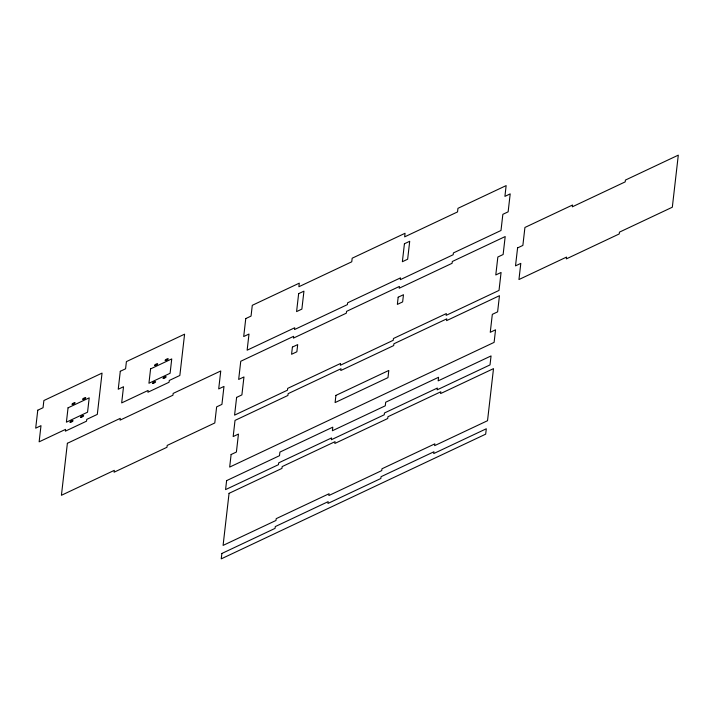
<?xml version="1.0" encoding="UTF-8"?>
<svg xmlns="http://www.w3.org/2000/svg" width="714" height="714" viewBox="0 0 714 714"><rect width="100%" height="100%" fill="white"/><g stroke="black" fill="none" stroke-linecap="round" stroke-linejoin="round"><path stroke-width="1.07" d="M37.762 410.211L35.7 428.168L40.993 425.669L39.136 441.832L65.581 429.364L65.376 431.158L86.528 421.18L86.733 419.386L97.309 414.397L102.048 373.101L43.875 400.536L43.045 407.721L37.762 410.211M68.053 407.819L66.402 422.179L87.554 412.201L89.205 397.841L68.053 407.819M67.384 443.296L61.422 495.293L114.302 470.356L114.088 472.213L166.978 447.276L167.192 445.42L214.789 422.974L216.637 406.873L221.929 404.383L223.982 386.426L218.698 388.916L220.76 370.968L173.154 393.414L172.949 395.208L120.059 420.144L120.273 418.35L67.384 443.296M120.291 371.289L118.238 389.246L123.522 386.747L121.675 402.91L148.119 390.442L147.914 392.236L169.066 382.258L169.272 380.464L179.848 375.475L184.587 334.179L126.405 361.614L125.584 368.799L120.291 371.289M150.583 368.897L148.94 383.257L170.093 373.279L171.744 358.919L150.583 368.897M226.615 480.629L225.579 489.608L278.469 464.671L278.674 462.868L331.564 437.932L331.358 439.726L384.248 414.789L384.453 412.995L437.343 388.05L437.129 389.844L490.018 364.908L491.054 355.929L438.164 380.865L438.574 377.278L385.685 402.223L385.274 405.811L332.385 430.747L332.795 427.159L279.915 452.096L279.504 455.693L226.615 480.629M236.611 397.395L234.576 415.129L287.465 390.183L287.671 388.389L340.56 363.453L340.355 365.247L393.236 340.301L393.441 338.507L446.33 313.571L446.125 315.365L499.015 290.419L501.076 272.471L495.784 274.961L497.845 257.013L503.129 254.514L505.191 236.557L452.301 261.502L452.096 263.296L399.206 288.233L399.412 286.439L346.531 311.384L346.326 313.178L293.436 338.115L293.641 336.321L240.752 361.266L238.672 379.437L243.956 376.947L241.894 394.904L236.611 397.395M245.759 318.578L243.706 336.535L248.99 334.045L247.133 350.199L294.739 327.753L294.534 329.547L347.415 304.61L347.62 302.816L400.509 277.871L400.304 279.674L453.194 254.728L453.399 252.934L500.996 230.488L502.852 214.325L508.136 211.835L510.198 193.878L504.914 196.377L506.146 185.604L457.951 208.327L457.54 211.924L404.651 236.861L405.061 233.273L352.172 258.209L351.761 261.797L298.871 286.742L299.291 283.155L252.283 305.315L251.051 316.088L245.759 318.578M231.113 454.515L229.676 467.081L494.106 342.381L495.552 329.814L490.259 332.305L492.321 314.356L497.613 311.857L499.461 295.703L446.571 320.64L446.777 318.846L393.896 343.782L393.691 345.576L340.801 370.521L341.006 368.727L288.117 393.664L287.912 395.458L235.022 420.403L233.175 436.557L238.458 434.067L236.405 452.024L231.113 454.515M221.858 553.475L221.242 558.857L485.681 434.157L486.296 428.775L433.737 453.56L433.942 451.766L381.053 476.702L380.848 478.496L327.958 503.441L328.163 501.647L275.274 526.584L275.068 528.378L221.858 553.475M229.06 493.338L223.089 545.407L275.979 520.47L276.184 518.667L329.074 493.731L328.868 495.525L381.758 470.588L381.963 468.786L434.844 443.849L434.639 445.643L487.528 420.707L493.499 368.638L440.609 393.575L440.815 391.781L387.934 416.726L387.729 418.52L334.839 443.456L335.044 441.663L282.155 466.599L281.95 468.402L229.06 493.338M292.401 347.093L291.58 354.278L296.872 351.779L297.693 344.603L292.401 347.093M298.648 293.641L296.587 311.599L301.879 309.1L303.941 291.151L298.648 293.641M335.919 395.395L335.098 402.571L387.979 377.635L388.809 370.45L335.919 395.395M398.18 297.211L397.359 304.396L402.642 301.906L403.472 294.721L398.18 297.211M404.427 243.76L402.366 261.717L407.649 259.218L409.711 241.27L404.427 243.76M517.579 247.919L515.517 265.867L520.809 263.377L518.953 279.531L566.55 257.085L566.345 258.887L619.234 233.942L619.44 232.148L672.329 207.212L678.3 155.143L625.41 180.08L625.205 181.874L572.316 206.819L572.521 205.016L524.924 227.463L522.871 245.42L517.579 247.919M155.233 365.443A1.776 0.455 -27.8 0 0 157.669 363.854A1.776 0.455 -27.8 0 0 155.34 364.515A1.776 0.455 -27.8 0 0 155.233 365.443M166.05 360.383A1.776 0.455 -27.8 0 0 168.236 358.785A1.776 0.455 -27.8 0 0 165.693 359.678A1.776 0.455 -27.8 0 0 166.05 360.383M163.756 378.411A1.776 0.455 -27.8 0 0 166.183 376.822A1.776 0.455 -27.8 0 0 163.863 377.474A1.776 0.455 -27.8 0 0 163.756 378.411M153.171 383.4A1.776 0.455 -27.8 0 0 155.607 381.811A1.776 0.455 -27.8 0 0 153.278 382.463A1.776 0.455 -27.8 0 0 153.171 383.4M70.641 422.322A1.776 0.455 -27.8 0 0 73.069 420.733A1.776 0.455 -27.8 0 0 70.748 421.385A1.776 0.455 -27.8 0 0 70.641 422.322M83.511 399.304A1.776 0.455 -27.8 0 0 85.698 397.707A1.776 0.455 -27.8 0 0 83.154 398.599A1.776 0.455 -27.8 0 0 83.511 399.304M72.694 404.365A1.776 0.455 -27.8 0 0 75.131 402.776A1.776 0.455 -27.8 0 0 72.801 403.437A1.776 0.455 -27.8 0 0 72.694 404.365M81.218 417.333A1.776 0.455 -27.8 0 0 83.654 415.744A1.776 0.455 -27.8 0 0 81.325 416.396A1.776 0.455 -27.8 0 0 81.218 417.333"/></g></svg>
